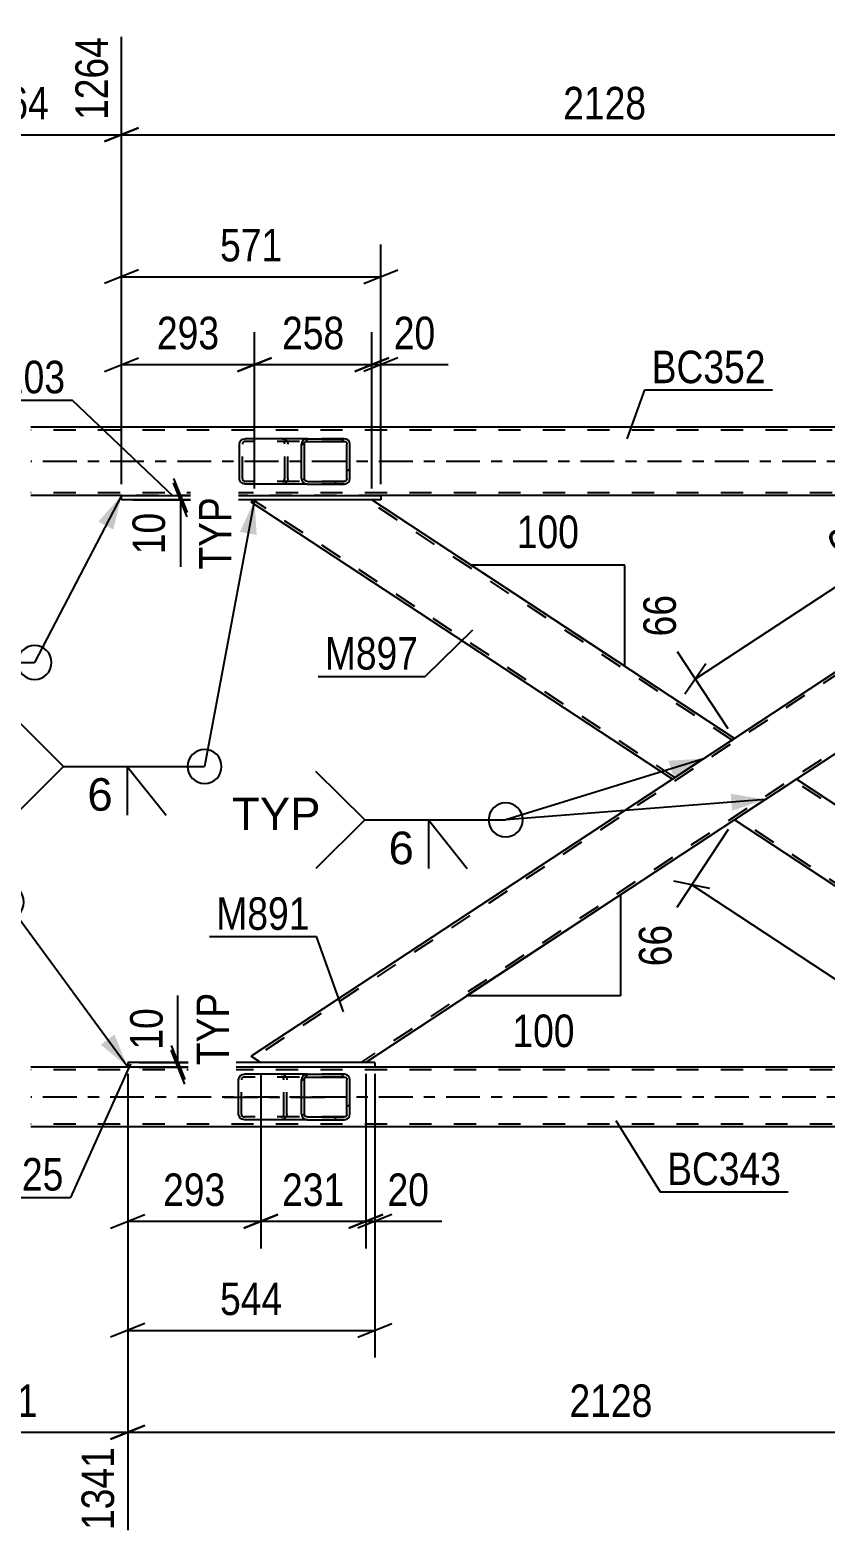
# Model space of a CAD drawing. Header units: millimetres. Extents: x -787 to 402, y -866 to -25.
# Drawn here: x -695.8 to -625.7, y -595 to -462.2 of the extents above; entities that cross this region are included whole.
import ezdxf

# ---------------------------------------------------------------- set-up
doc = ezdxf.new("R2010")
doc.units = ezdxf.units.MM
doc.linetypes.add('DXK_LINE_DOT2', pattern=[3.9198, 1.9599, -1.9599])
doc.linetypes.add('DXK_LINE_DOT3', pattern=[5.9187, 2.979, -0.9799, 0.9799, -0.9799])
doc.styles.add('Arial', font='arial.ttf', dxfattribs={"height": 0.2})
doc.styles.add('Arial Narrow', font='ARIALN.TTF', dxfattribs={"height": 0.2})

# ---------------------------------------------------------------- blocks, each defined once
blk = doc.blocks.new('Part-569028579-67920 - 67904')
at = {"linetype": 'Continuous'}
h = blk.add_hatch(dxfattribs=at)
h.set_pattern_fill('', scale=0.7, style=0, pattern_type=0)
h.set_pattern_definition([(45, (-671.8758, -557.929), (-1.57154, 1.57154), [])])
h.paths.add_polyline_path([(-671.91, -557.75), (-671.88, -557.93), (-671.77, -558.08), (-671.6, -558.19), (-671.4, -558.23), (-668.17, -558.23), (-667.97, -558.19), (-667.81, -558.08), (-667.7, -557.93), (-667.66, -557.75), (-667.66, -554.71), (-667.7, -554.52), (-667.81, -554.37), (-667.97, -554.26), (-668.17, -554.23), (-671.4, -554.23), (-671.6, -554.26), (-671.77, -554.37), (-671.88, -554.52), (-671.91, -554.71)])
h.paths.add_polyline_path([(-671.64, -554.61), (-671.58, -554.54), (-671.5, -554.48), (-671.4, -554.47), (-668.17, -554.47), (-668.07, -554.48), (-667.99, -554.54), (-667.93, -554.61), (-667.91, -554.71), (-667.91, -557.75), (-667.93, -557.84), (-667.99, -557.92), (-668.07, -557.97), (-668.17, -557.99), (-671.4, -557.99), (-671.5, -557.97), (-671.58, -557.92), (-671.64, -557.84), (-671.66, -557.75), (-671.66, -554.71)])
at = {"color": 2, "linetype": 'Continuous'}
for p, q in [((-677.46, -554.71), (-677.42, -554.52)), ((-677.46, -557.75), (-677.46, -554.71)), ((-677.14, -554.26), (-676.95, -554.23)), ((-671.4, -554.23), (-676.95, -554.23)), ((-671.88, -554.52), (-671.91, -554.71)), ((-671.91, -557.75), (-671.91, -554.71)), ((-671.66, -554.71), (-671.64, -554.61)), ((-671.66, -557.75), (-671.66, -554.71)), ((-671.64, -554.61), (-671.58, -554.54)), ((-671.4, -554.23), (-671.6, -554.26)), ((-671.58, -554.54), (-671.5, -554.48)), ((-671.5, -554.48), (-671.4, -554.47)), ((-671.4, -554.23), (-668.17, -554.23)), ((-671.4, -554.47), (-668.17, -554.47)), ((-667.97, -554.26), (-668.17, -554.23)), ((-668.17, -554.47), (-668.07, -554.48)), ((-668.07, -554.48), (-667.99, -554.54)), ((-667.99, -554.54), (-667.93, -554.61)), ((-667.93, -554.61), (-667.91, -554.71)), ((-667.91, -557.75), (-667.91, -554.71)), ((-667.66, -554.71), (-667.7, -554.52)), ((-667.66, -557.75), (-667.66, -554.71)), ((-677.42, -557.93), (-677.46, -557.75)), ((-676.95, -558.23), (-677.14, -558.19)), ((-671.4, -558.23), (-676.95, -558.23)), ((-671.91, -557.75), (-671.88, -557.93)), ((-671.64, -557.84), (-671.66, -557.75)), ((-671.58, -557.92), (-671.64, -557.84)), ((-671.6, -558.19), (-671.4, -558.23)), ((-671.5, -557.97), (-671.58, -557.92)), ((-671.4, -557.99), (-671.5, -557.97)), ((-671.4, -557.99), (-668.17, -557.99)), ((-671.4, -558.23), (-668.17, -558.23)), ((-668.07, -557.97), (-668.17, -557.99)), ((-668.17, -558.23), (-667.97, -558.19)), ((-667.99, -557.92), (-668.07, -557.97)), ((-667.93, -557.84), (-667.99, -557.92)), ((-667.91, -557.75), (-667.93, -557.84)), ((-667.7, -557.93), (-667.66, -557.75))]:
    blk.add_line(p, q, dxfattribs=at)
at = {"color": 7, "linetype": 'DXK_LINE_DOT2'}
for p, q in [((-677.19, -554.61), (-677.2, -554.71)), ((-677.2, -557.75), (-677.2, -554.71)), ((-677.13, -554.54), (-677.19, -554.61)), ((-677.05, -554.48), (-677.13, -554.54)), ((-676.95, -554.47), (-677.05, -554.48)), ((-668.17, -554.47), (-676.95, -554.47)), ((-673.71, -554.23), (-673.52, -554.26)), ((-673.62, -554.48), (-673.71, -554.47)), ((-673.53, -554.54), (-673.62, -554.48)), ((-673.48, -554.61), (-673.53, -554.54)), ((-673.46, -554.71), (-673.48, -554.61)), ((-673.46, -557.75), (-673.46, -554.71)), ((-673.24, -554.52), (-673.2, -554.71)), ((-673.2, -557.75), (-673.2, -554.71)), ((-668.17, -554.23), (-671.4, -554.23)), ((-677.2, -557.75), (-677.19, -557.84)), ((-677.19, -557.84), (-677.13, -557.92)), ((-677.13, -557.92), (-677.05, -557.97)), ((-677.05, -557.97), (-676.95, -557.99)), ((-668.17, -557.99), (-676.95, -557.99)), ((-673.71, -557.99), (-673.62, -557.97)), ((-673.52, -558.19), (-673.71, -558.23)), ((-673.62, -557.97), (-673.53, -557.92)), ((-673.53, -557.92), (-673.48, -557.84)), ((-673.48, -557.84), (-673.46, -557.75)), ((-673.2, -557.75), (-673.24, -557.93)), ((-668.17, -558.23), (-671.4, -558.23))]:
    blk.add_line(p, q, dxfattribs=at)
at = {"color": 7, "linetype": 'DXK_LINE_DOT3'}
blk.add_line((-678.75, -556.23), (-669.79, -556.23), dxfattribs=at)
at = {"color": 2, "linetype": 'Continuous'}
for centre, start, end in [((-676.97, -554.73), 110.7583, 155.68), ((-671.42, -554.73), 110.7583, 155.68), ((-668.15, -554.73), 24.32, 69.2417), ((-676.97, -557.72), 204.32, 249.2417), ((-671.42, -557.72), 204.32, 249.2417), ((-668.15, -557.72), 290.7583, 335.68)]:
    blk.add_arc(centre, 0.496, start, end, dxfattribs=at)
at = {"color": 7, "linetype": 'DXK_LINE_DOT2'}
for centre, start, end in [((-673.69, -554.73), 24.32, 69.2417), ((-673.69, -557.72), 290.7583, 335.68)]:
    blk.add_arc(centre, 0.496, start, end, dxfattribs=at)
blk = doc.blocks.new('Part-569028579-67943 - 67904')
at = {"color": 7, "linetype": 'DXK_LINE_DOT2'}
for p, q in [((-601.4, -503.63), (-676.13, -552.78)), ((-593.4, -503.63), (-601.84, -503.63)), ((-593.4, -504.97), (-666.7, -553.19)), ((-633.78, -524.64), (-639.24, -528.23)), ((-628.32, -528.23), (-633.78, -531.82)), ((-676.31, -552.66), (-676.34, -552.64)), ((-666.26, -553.19), (-675.51, -553.19))]:
    blk.add_line(p, q, dxfattribs=at)
at = {"color": 2, "linetype": 'Continuous'}
for p, q in [((-601.84, -503.63), (-633.78, -524.64)), ((-593.4, -503.63), (-593.4, -505.26)), ((-593.4, -505.26), (-628.32, -528.23)), ((-639.24, -528.23), (-676.34, -552.64)), ((-633.78, -531.82), (-666.26, -553.19)), ((-676.34, -552.64), (-675.51, -553.19))]:
    blk.add_line(p, q, dxfattribs=at)
blk = doc.blocks.new('Part-569028579-67944 - 67904')
at = {"color": 2, "linetype": 'Continuous'}
for p, q in [((-628.32, -528.23), (-633.78, -531.82)), ((-593.4, -551.2), (-628.32, -528.23)), ((-601.29, -553.19), (-633.78, -531.82)), ((-593.4, -553.19), (-593.4, -551.2))]:
    blk.add_line(p, q, dxfattribs=at)
at = {"color": 7, "linetype": 'DXK_LINE_DOT2'}
for p, q in [((-593.4, -551.48), (-628.54, -528.37)), ((-633.56, -531.67), (-633.54, -531.66)), ((-600.85, -553.19), (-633.56, -531.67)), ((-593.4, -551.2), (-593.4, -551.77)), ((-593.4, -553.19), (-601.29, -553.19))]:
    blk.add_line(p, q, dxfattribs=at)
blk = doc.blocks.new('Part-569028579-67958 - 67904')
at = {"linetype": 'Continuous'}
h = blk.add_hatch(dxfattribs=at)
h.set_pattern_fill('', scale=0.7, style=0, pattern_type=0)
h.set_pattern_definition([(45, (-671.8758, -501.9301), (-1.57154, 1.57154), [])])
h.paths.add_polyline_path([(-671.91, -501.75), (-671.88, -501.93), (-671.77, -502.09), (-671.6, -502.19), (-671.4, -502.23), (-668.17, -502.23), (-667.97, -502.19), (-667.81, -502.09), (-667.7, -501.93), (-667.66, -501.75), (-667.66, -498.71), (-667.7, -498.52), (-667.81, -498.37), (-667.97, -498.26), (-668.17, -498.23), (-671.4, -498.23), (-671.6, -498.26), (-671.77, -498.37), (-671.88, -498.52), (-671.91, -498.71)])
h.paths.add_polyline_path([(-671.64, -498.61), (-671.58, -498.54), (-671.5, -498.48), (-671.4, -498.47), (-668.17, -498.47), (-668.07, -498.48), (-667.99, -498.54), (-667.93, -498.61), (-667.91, -498.71), (-667.91, -501.75), (-667.93, -501.84), (-667.99, -501.92), (-668.07, -501.97), (-668.17, -501.99), (-671.4, -501.99), (-671.5, -501.97), (-671.58, -501.92), (-671.64, -501.84), (-671.66, -501.75), (-671.66, -498.71)])
at = {"color": 2, "linetype": 'Continuous'}
for p, q in [((-677.38, -498.71), (-677.34, -498.52)), ((-677.38, -501.75), (-677.38, -498.71)), ((-677.06, -498.26), (-676.87, -498.23)), ((-671.4, -498.23), (-676.87, -498.23)), ((-671.88, -498.52), (-671.91, -498.71)), ((-671.91, -501.75), (-671.91, -498.71)), ((-671.66, -498.71), (-671.64, -498.61)), ((-671.66, -501.75), (-671.66, -498.71)), ((-671.64, -498.61), (-671.58, -498.54)), ((-671.4, -498.23), (-671.6, -498.26)), ((-671.58, -498.54), (-671.5, -498.48)), ((-671.5, -498.48), (-671.4, -498.47)), ((-671.4, -498.23), (-668.17, -498.23)), ((-671.4, -498.47), (-668.17, -498.47)), ((-667.97, -498.26), (-668.17, -498.23)), ((-668.17, -498.47), (-668.07, -498.48)), ((-668.07, -498.48), (-667.99, -498.54)), ((-667.99, -498.54), (-667.93, -498.61)), ((-667.93, -498.61), (-667.91, -498.71)), ((-667.91, -501.75), (-667.91, -498.71)), ((-667.66, -498.71), (-667.7, -498.52)), ((-667.66, -501.75), (-667.66, -498.71)), ((-677.34, -501.93), (-677.38, -501.75)), ((-671.91, -501.75), (-671.88, -501.93)), ((-671.64, -501.84), (-671.66, -501.75)), ((-667.91, -501.75), (-667.93, -501.84)), ((-667.7, -501.93), (-667.66, -501.75)), ((-676.87, -502.23), (-677.06, -502.19)), ((-671.4, -502.23), (-676.87, -502.23)), ((-671.58, -501.92), (-671.64, -501.84)), ((-671.6, -502.19), (-671.4, -502.23)), ((-671.5, -501.97), (-671.58, -501.92)), ((-671.4, -501.99), (-671.5, -501.97)), ((-671.4, -501.99), (-668.17, -501.99)), ((-671.4, -502.23), (-668.17, -502.23)), ((-668.07, -501.97), (-668.17, -501.99)), ((-668.17, -502.23), (-667.97, -502.19)), ((-667.99, -501.92), (-668.07, -501.97)), ((-667.93, -501.84), (-667.99, -501.92))]:
    blk.add_line(p, q, dxfattribs=at)
at = {"color": 7, "linetype": 'DXK_LINE_DOT2'}
for p, q in [((-677.11, -498.61), (-677.12, -498.71)), ((-677.12, -501.75), (-677.12, -498.71)), ((-677.05, -498.54), (-677.11, -498.61)), ((-676.97, -498.48), (-677.05, -498.54)), ((-676.87, -498.47), (-676.97, -498.48)), ((-668.17, -498.47), (-676.87, -498.47)), ((-673.63, -498.23), (-673.44, -498.26)), ((-673.54, -498.48), (-673.63, -498.47)), ((-673.45, -498.54), (-673.54, -498.48)), ((-673.4, -498.61), (-673.45, -498.54)), ((-673.38, -498.71), (-673.4, -498.61)), ((-673.38, -501.75), (-673.38, -498.71)), ((-673.16, -498.52), (-673.12, -498.71)), ((-673.12, -501.75), (-673.12, -498.71)), ((-668.17, -498.23), (-671.4, -498.23)), ((-677.12, -501.75), (-677.11, -501.84)), ((-673.4, -501.84), (-673.38, -501.75)), ((-673.12, -501.75), (-673.16, -501.93)), ((-677.11, -501.84), (-677.05, -501.92)), ((-677.05, -501.92), (-676.97, -501.97)), ((-676.97, -501.97), (-676.87, -501.99)), ((-668.17, -501.99), (-676.87, -501.99)), ((-673.63, -501.99), (-673.54, -501.97)), ((-673.44, -502.19), (-673.63, -502.23)), ((-673.54, -501.97), (-673.45, -501.92)), ((-673.45, -501.92), (-673.4, -501.84)), ((-668.17, -502.23), (-671.4, -502.23))]:
    blk.add_line(p, q, dxfattribs=at)
at = {"color": 2, "linetype": 'Continuous'}
for centre, start, end in [((-676.89, -498.73), 110.7583, 155.68), ((-671.42, -498.73), 110.7583, 155.68), ((-668.15, -498.73), 24.32, 69.2417), ((-676.89, -501.73), 204.32, 249.2417), ((-671.42, -501.73), 204.32, 249.2417), ((-668.15, -501.73), 290.7583, 335.68)]:
    blk.add_arc(centre, 0.496, start, end, dxfattribs=at)
at = {"color": 7, "linetype": 'DXK_LINE_DOT2'}
for centre, start, end in [((-673.61, -498.73), 24.32, 69.2417), ((-673.61, -501.73), 290.7583, 335.68)]:
    blk.add_arc(centre, 0.496, start, end, dxfattribs=at)
blk = doc.blocks.new('Part-569028579-67959 - 67904')
at = {"color": 2, "linetype": 'Continuous'}
for p, q in [((-687.23, -553.59), (-695.77, -553.59)), ((-602.09, -553.59), (-665.46, -553.59)), ((-111.68, -558.87), (-695.77, -558.87))]:
    blk.add_line(p, q, dxfattribs=at)
at = {"color": 7, "linetype": 'DXK_LINE_DOT2'}
for p, q in [((-111.68, -553.83), (-695.77, -553.83)), ((-665.46, -553.59), (-687.23, -553.59)), ((-111.68, -558.63), (-695.77, -558.63))]:
    blk.add_line(p, q, dxfattribs=at)
at = {"color": 7, "linetype": 'DXK_LINE_DOT3'}
blk.add_line((-111.68, -556.23), (-695.77, -556.23), dxfattribs=at)
blk = doc.blocks.new('Part-569028579-67964 - 67904')
at = {"color": 2, "linetype": 'Continuous'}
for p, q in [((-594.21, -497.23), (-695.77, -497.23)), ((-687.77, -503.23), (-695.77, -503.23)), ((-602.64, -503.23), (-664.92, -503.23))]:
    blk.add_line(p, q, dxfattribs=at)
at = {"color": 7, "linetype": 'DXK_LINE_DOT2'}
for p, q in [((-111.68, -497.47), (-695.77, -497.47)), ((-111.68, -502.99), (-695.77, -502.99)), ((-664.92, -503.23), (-687.77, -503.23))]:
    blk.add_line(p, q, dxfattribs=at)
at = {"color": 7, "linetype": 'DXK_LINE_DOT3'}
blk.add_line((-111.68, -500.23), (-695.77, -500.23), dxfattribs=at)
blk = doc.blocks.new('Part-569028579-67995 - 67904')
at = {"color": 2, "linetype": 'Continuous'}
for p, q in [((-676.34, -503.82), (-676.31, -503.8)), ((-639.24, -528.23), (-676.34, -503.82)), ((-676.31, -503.8), (-676.05, -503.63)), ((-676.07, -503.63), (-676.11, -503.66)), ((-633.78, -524.64), (-665.72, -503.63)), ((-634.05, -524.81), (-639.24, -528.23)), ((-633.81, -524.66), (-634.05, -524.81)), ((-633.78, -524.64), (-633.81, -524.66))]:
    blk.add_line(p, q, dxfattribs=at)
at = {"color": 7, "linetype": 'DXK_LINE_DOT2'}
for p, q in [((-676.31, -503.8), (-676.34, -503.82)), ((-639.02, -528.08), (-676.13, -503.67)), ((-665.72, -503.63), (-676.07, -503.63)), ((-633.99, -524.78), (-666.15, -503.63)), ((-634.05, -524.81), (-633.9, -524.72))]:
    blk.add_line(p, q, dxfattribs=at)
blk = doc.blocks.new('Part-569028579-67996 - 67904')
at = {"color": 2, "linetype": 'Continuous'}
for p, q in [((-665.46, -553.19), (-687.23, -553.19)), ((-687.23, -553.19), (-687.23, -553.59)), ((-665.46, -553.19), (-665.46, -553.59)), ((-665.46, -553.59), (-687.23, -553.59))]:
    blk.add_line(p, q, dxfattribs=at)
blk = doc.blocks.new('Part-569028579-68009 - 67904')
at = {"color": 2, "linetype": 'Continuous'}
for p, q in [((-687.77, -503.63), (-687.77, -503.23)), ((-687.77, -503.23), (-664.92, -503.23)), ((-664.92, -503.63), (-687.77, -503.63)), ((-664.92, -503.23), (-664.92, -503.63))]:
    blk.add_line(p, q, dxfattribs=at)
blk = doc.blocks.new('AngleDimension-569028579-77450 - 67904')
at = {"color": 7, "linetype": 'Continuous'}
for p, q in [((-643.83, -538.43), (-657.37, -547.33)), ((-643.83, -538.43), (-643.83, -547.33)), ((-649.92, -542.44), (-657.37, -547.33)), ((-643.83, -547.33), (-657.37, -547.33))]:
    blk.add_line(p, q, dxfattribs=at)
at = {"color": 0}
for points in [[(-638.73, -540.45), (-642.93, -540.45), (-642.93, -545.31), (-638.73, -545.31)], [(-647.26, -552.43), (-647.26, -548.23), (-653.94, -548.23), (-653.94, -552.43)]]:
    blk.add_wipeout(points, dxfattribs=at)
at = {"color": 3, "style": 'Arial Narrow'}
blk.add_text('66', height=2.863, rotation=90.0002, dxfattribs=at).set_placement((-639.33, -544.71))
blk.add_text('100', height=2.863, dxfattribs=at).set_placement((-653.34, -551.83))
blk = doc.blocks.new('StraightDimension-569028579-77611 - 67904')
at = {"color": 7, "linetype": 'Continuous'}
for p, q in [((-682.8, -553.19), (-682.8, -547.28)), ((-682.8, -553.19), (-682.8, -547.28)), ((-683.4, -551.69), (-682.2, -554.69)), ((-682.2, -555.09), (-683.4, -552.09)), ((-686.23, -553.19), (-680.4, -553.19)), ((-682.8, -553.59), (-682.8, -553.19)), ((-686.23, -553.59), (-680.4, -553.59))]:
    blk.add_line(p, q, dxfattribs=at)
at = {"color": 0, "linetype": 'Continuous'}
blk.add_wipeout([(-677.7, -546.44), (-681.9, -546.44), (-681.9, -554.03), (-677.7, -554.03)], dxfattribs=at)
at = {"color": 0}
blk.add_wipeout([(-683.55, -547.8), (-687.75, -547.8), (-687.75, -552.66), (-683.55, -552.66)], dxfattribs=at)
at = {"color": 3, "linetype": 'Continuous', "style": 'Arial Narrow'}
blk.add_text('TYP', height=2.863, rotation=90.0002, dxfattribs=at).set_placement((-678.3, -553.43))
at = {"color": 3, "style": 'Arial Narrow'}
blk.add_text('10', height=2.863, rotation=90.0002, dxfattribs=at).set_placement((-684.15, -552.06))
blk = doc.blocks.new('StraightDimension-569028579-77622 - 67904')
at = {"color": 7, "linetype": 'Continuous'}
for p, q in [((-683.19, -501.73), (-681.99, -504.73)), ((-681.99, -505.13), (-683.19, -502.13)), ((-686.77, -503.23), (-680.19, -503.23)), ((-686.77, -503.63), (-680.19, -503.63)), ((-682.59, -503.63), (-682.59, -503.23)), ((-682.59, -503.63), (-682.59, -509.53)), ((-682.59, -503.63), (-682.59, -509.53))]:
    blk.add_line(p, q, dxfattribs=at)
at = {"color": 0, "linetype": 'Continuous'}
blk.add_wipeout([(-677.49, -502.78), (-681.69, -502.78), (-681.69, -510.37), (-677.49, -510.37)], dxfattribs=at)
at = {"color": 0}
blk.add_wipeout([(-683.34, -504.15), (-687.54, -504.15), (-687.54, -509.01), (-683.34, -509.01)], dxfattribs=at)
at = {"color": 3, "linetype": 'Continuous', "style": 'Arial Narrow'}
blk.add_text('TYP', height=2.863, rotation=90.0002, dxfattribs=at).set_placement((-678.09, -509.77))
at = {"color": 3, "style": 'Arial Narrow'}
blk.add_text('10', height=2.863, rotation=90.0002, dxfattribs=at).set_placement((-683.94, -508.41))
blk = doc.blocks.new('StraightDimension-569028579-75805 - 67904')
at = {"color": 7, "linetype": 'Continuous'}
for p, q in [((-687.77, -502.23), (-687.77, -488.85)), ((-676.05, -502.63), (-676.05, -488.85)), ((-689.27, -492.3), (-686.27, -491.1)), ((-674.55, -491.1), (-677.55, -492.3)), ((-687.77, -491.7), (-676.05, -491.7))]:
    blk.add_line(p, q, dxfattribs=at)
at = {"color": 0}
blk.add_wipeout([(-678.57, -490.95), (-678.57, -486.75), (-685.25, -486.75), (-685.25, -490.95)], dxfattribs=at)
at = {"color": 3, "style": 'Arial Narrow'}
blk.add_text('293', height=2.863, dxfattribs=at).set_placement((-684.65, -490.35))
blk = doc.blocks.new('StraightDimension-569028579-76803 - 67904')
at = {"color": 7, "linetype": 'Continuous'}
for p, q in [((-602.39, -502.79), (-606.85, -496.01)), ((-606.2, -499.72), (-604.36, -497.07)), ((-637.22, -519.4), (-605.28, -498.39)), ((-634.33, -523.8), (-638.79, -517.02)), ((-636.3, -518.07), (-638.14, -520.73))]:
    blk.add_line(p, q, dxfattribs=at)
at = {"color": 0}
blk.add_wipeout([(-618.87, -506.43), (-621.18, -502.92), (-626.76, -506.6), (-624.46, -510.11)], dxfattribs=at)
at = {"color": 3, "style": 'Arial Narrow'}
blk.add_text('956', height=2.863, rotation=33.3347, dxfattribs=at).set_placement((-624.28, -509.27))
blk = doc.blocks.new('StraightDimension-569028579-76661 - 67904')
at = {"color": 7, "linetype": 'Continuous'}
for p, q in [((-687.77, -502.23), (-687.77, -462.84)), ((-602.64, -502.23), (-602.64, -462.84)), ((-686.27, -470.85), (-689.27, -472.05)), ((-604.14, -472.05), (-601.14, -470.85)), ((-687.77, -471.45), (-602.64, -471.45))]:
    blk.add_line(p, q, dxfattribs=at)
at = {"color": 0}
blk.add_wipeout([(-640.95, -470.7), (-640.95, -466.5), (-649.46, -466.5), (-649.46, -470.7)], dxfattribs=at)
at = {"color": 3, "style": 'Arial Narrow'}
blk.add_text('2128', height=2.863, dxfattribs=at).set_placement((-648.86, -470.1))
at = {"color": 0, "linetype": 'Continuous'}
blk.add_wipeout([(-603.24, -462.24), (-607.44, -462.24), (-607.44, -470.75), (-603.24, -470.75)], dxfattribs=at)
at = {"color": 3, "linetype": 'Continuous', "style": 'Arial Narrow'}
blk.add_text('3392', height=2.863, rotation=90.0002, dxfattribs=at).set_placement((-603.84, -470.15))
blk = doc.blocks.new('StraightDimension-569028579-76535 - 67904')
at = {"color": 7, "linetype": 'Continuous'}
for p, q in [((-675.51, -554.19), (-675.51, -569.58)), ((-666.26, -554.19), (-666.26, -569.58)), ((-677.01, -567.78), (-674.01, -566.58)), ((-664.76, -566.58), (-667.76, -567.78)), ((-675.51, -567.18), (-666.26, -567.18))]:
    blk.add_line(p, q, dxfattribs=at)
at = {"color": 0}
blk.add_wipeout([(-667.54, -566.43), (-667.54, -562.23), (-674.23, -562.23), (-674.23, -566.43)], dxfattribs=at)
at = {"color": 3, "style": 'Arial Narrow'}
blk.add_text('231', height=2.863, dxfattribs=at).set_placement((-673.63, -565.83))
blk = doc.blocks.new('StraightDimension-569028579-75770 - 67904')
at = {"color": 7, "linetype": 'Continuous'}
for p, q in [((-687.77, -502.23), (-687.77, -481.11)), ((-664.92, -502.23), (-664.92, -481.11)), ((-686.27, -483.36), (-689.27, -484.56)), ((-687.77, -483.96), (-664.92, -483.96)), ((-666.42, -484.56), (-663.42, -483.36))]:
    blk.add_line(p, q, dxfattribs=at)
at = {"color": 0}
blk.add_wipeout([(-673, -483.21), (-673, -479.01), (-679.69, -479.01), (-679.69, -483.21)], dxfattribs=at)
at = {"color": 3, "style": 'Arial Narrow'}
blk.add_text('571', height=2.863, dxfattribs=at).set_placement((-679.09, -482.61))
blk = doc.blocks.new('StraightDimension-569028579-75803 - 67904')
at = {"color": 7, "linetype": 'Continuous'}
for p, q in [((-665.72, -502.63), (-665.72, -488.85)), ((-664.92, -502.23), (-664.92, -488.85)), ((-667.22, -492.3), (-664.22, -491.1)), ((-663.42, -491.1), (-666.42, -492.3)), ((-665.72, -491.7), (-664.92, -491.7)), ((-664.92, -491.7), (-659.01, -491.7)), ((-664.92, -491.7), (-659.01, -491.7))]:
    blk.add_line(p, q, dxfattribs=at)
at = {"color": 0}
blk.add_wipeout([(-659.53, -490.95), (-659.53, -486.75), (-664.39, -486.75), (-664.39, -490.95)], dxfattribs=at)
at = {"color": 3, "style": 'Arial Narrow'}
blk.add_text('20', height=2.863, dxfattribs=at).set_placement((-663.79, -490.35))
blk = doc.blocks.new('StraightDimension-569028579-75804 - 67904')
at = {"color": 7, "linetype": 'Continuous'}
for p, q in [((-676.05, -502.63), (-676.05, -488.85)), ((-665.72, -502.63), (-665.72, -488.85)), ((-677.55, -492.3), (-674.55, -491.1)), ((-664.22, -491.1), (-667.22, -492.3)), ((-676.05, -491.7), (-665.72, -491.7))]:
    blk.add_line(p, q, dxfattribs=at)
at = {"color": 0}
blk.add_wipeout([(-667.54, -490.95), (-667.54, -486.75), (-674.23, -486.75), (-674.23, -490.95)], dxfattribs=at)
at = {"color": 3, "style": 'Arial Narrow'}
blk.add_text('258', height=2.863, dxfattribs=at).set_placement((-673.63, -490.35))
blk = doc.blocks.new('StraightDimension-569028579-76534 - 67904')
at = {"color": 7, "linetype": 'Continuous'}
for p, q in [((-666.26, -554.19), (-666.26, -569.58)), ((-665.46, -554.19), (-665.46, -569.58)), ((-667.76, -567.78), (-664.76, -566.58)), ((-663.96, -566.58), (-666.96, -567.78)), ((-666.26, -567.18), (-665.46, -567.18)), ((-665.46, -567.18), (-659.56, -567.18)), ((-665.46, -567.18), (-659.56, -567.18))]:
    blk.add_line(p, q, dxfattribs=at)
at = {"color": 0}
blk.add_wipeout([(-660.08, -566.43), (-660.08, -562.23), (-664.94, -562.23), (-664.94, -566.43)], dxfattribs=at)
at = {"color": 3, "style": 'Arial Narrow'}
blk.add_text('20', height=2.863, dxfattribs=at).set_placement((-664.34, -565.83))
blk = doc.blocks.new('StraightDimension-569028579-76464 - 67904')
at = {"color": 7, "linetype": 'Continuous'}
for p, q in [((-687.23, -554.59), (-687.23, -594.38)), ((-602.09, -554.59), (-602.09, -594.38)), ((-685.73, -585.17), (-688.73, -586.37)), ((-603.59, -586.37), (-600.59, -585.17)), ((-687.23, -585.77), (-602.09, -585.77))]:
    blk.add_line(p, q, dxfattribs=at)
at = {"color": 0}
blk.add_wipeout([(-640.4, -585.02), (-640.4, -580.82), (-648.91, -580.82), (-648.91, -585.02)], dxfattribs=at)
at = {"color": 3, "style": 'Arial Narrow'}
blk.add_text('2128', height=2.863, dxfattribs=at).set_placement((-648.31, -584.42))
at = {"color": 0, "linetype": 'Continuous'}
blk.add_wipeout([(-602.69, -586.47), (-606.89, -586.47), (-606.89, -594.98), (-602.69, -594.98)], dxfattribs=at)
at = {"color": 3, "linetype": 'Continuous', "style": 'Arial Narrow'}
blk.add_text('3469', height=2.863, rotation=90.0002, dxfattribs=at).set_placement((-603.29, -594.38))
blk = doc.blocks.new('StraightDimension-569028579-76465 - 67904')
at = {"color": 7, "linetype": 'Continuous'}
for p, q in [((-687.23, -554.59), (-687.23, -594.38)), ((-710.39, -559.87), (-710.39, -588.9)), ((-708.89, -585.17), (-711.89, -586.37)), ((-688.73, -586.37), (-685.73, -585.17)), ((-710.39, -585.77), (-687.23, -585.77))]:
    blk.add_line(p, q, dxfattribs=at)
at = {"color": 0}
blk.add_wipeout([(-694.55, -585.02), (-694.55, -580.82), (-703.07, -580.82), (-703.07, -585.02)], dxfattribs=at)
at = {"color": 3, "style": 'Arial Narrow'}
blk.add_text('1341', height=2.863, dxfattribs=at).set_placement((-702.47, -584.42))
at = {"color": 0, "linetype": 'Continuous'}
for points in [[(-710.99, -586.47), (-715.19, -586.47), (-715.19, -589.5), (-710.99, -589.5)], [(-687.83, -586.47), (-692.03, -586.47), (-692.03, -594.98), (-687.83, -594.98)]]:
    blk.add_wipeout(points, dxfattribs=at)
at = {"color": 3, "linetype": 'Continuous', "style": 'Arial Narrow'}
for s, height, p in [('0', 2.86, (-711.59, -588.9)), ('1341', 2.863, (-688.43, -594.38))]:
    blk.add_text(s, height=height, rotation=90.0002, dxfattribs=at).set_placement(p)
blk = doc.blocks.new('StraightDimension-569028579-76519 - 67904')
at = {"color": 7, "linetype": 'Continuous'}
for p, q in [((-687.23, -554.19), (-687.23, -579.19)), ((-665.46, -554.19), (-665.46, -579.19)), ((-685.73, -576.19), (-688.73, -577.39)), ((-687.23, -576.79), (-665.46, -576.79)), ((-666.96, -577.39), (-663.96, -576.19))]:
    blk.add_line(p, q, dxfattribs=at)
at = {"color": 0}
blk.add_wipeout([(-673, -576.04), (-673, -571.84), (-679.69, -571.84), (-679.69, -576.04)], dxfattribs=at)
at = {"color": 3, "style": 'Arial Narrow'}
blk.add_text('544', height=2.863, dxfattribs=at).set_placement((-679.09, -575.44))
blk = doc.blocks.new('StraightDimension-569028579-76536 - 67904')
at = {"color": 7, "linetype": 'Continuous'}
for p, q in [((-687.23, -554.19), (-687.23, -569.58)), ((-675.51, -554.19), (-675.51, -569.58)), ((-688.73, -567.78), (-685.73, -566.58)), ((-674.01, -566.58), (-677.01, -567.78)), ((-687.23, -567.18), (-675.51, -567.18))]:
    blk.add_line(p, q, dxfattribs=at)
at = {"color": 0}
blk.add_wipeout([(-678.02, -566.43), (-678.02, -562.23), (-684.71, -562.23), (-684.71, -566.43)], dxfattribs=at)
at = {"color": 3, "style": 'Arial Narrow'}
blk.add_text('293', height=2.863, dxfattribs=at).set_placement((-684.11, -565.83))
blk = doc.blocks.new('StraightDimension-569028579-76662 - 67904')
at = {"color": 7, "linetype": 'Continuous'}
for p, q in [((-687.77, -502.23), (-687.77, -462.84)), ((-707.87, -496.23), (-707.87, -468.32)), ((-706.37, -470.85), (-709.37, -472.05)), ((-689.27, -472.05), (-686.27, -470.85)), ((-707.87, -471.45), (-687.77, -471.45))]:
    blk.add_line(p, q, dxfattribs=at)
at = {"color": 0}
blk.add_wipeout([(-693.57, -470.7), (-693.57, -466.5), (-702.08, -466.5), (-702.08, -470.7)], dxfattribs=at)
at = {"color": 3, "style": 'Arial Narrow'}
blk.add_text('1264', height=2.863, dxfattribs=at).set_placement((-701.48, -470.1))
at = {"color": 0, "linetype": 'Continuous'}
for points in [[(-688.37, -462.24), (-692.57, -462.24), (-692.57, -470.75), (-688.37, -470.75)], [(-708.47, -467.72), (-712.67, -467.72), (-712.67, -470.75), (-708.47, -470.75)]]:
    blk.add_wipeout(points, dxfattribs=at)
at = {"color": 3, "linetype": 'Continuous', "style": 'Arial Narrow'}
for s, height, p in [('1264', 2.863, (-688.97, -470.15)), ('0', 2.86, (-709.07, -470.15))]:
    blk.add_text(s, height=height, rotation=90.0002, dxfattribs=at).set_placement(p)
blk = doc.blocks.new('StraightDimension-569028579-76813 - 67904')
at = {"color": 7, "linetype": 'Continuous'}
for p, q in [((-634.33, -532.65), (-638.86, -539.54)), ((-635.95, -537.86), (-639.12, -537.21)), ((-637.54, -537.53), (-605.05, -558.9)), ((-601.84, -554.02), (-606.37, -560.91)), ((-606.63, -558.58), (-603.47, -559.23))]:
    blk.add_line(p, q, dxfattribs=at)
at = {"color": 0}
blk.add_wipeout([(-618.09, -549.43), (-615.78, -545.92), (-621.37, -542.25), (-623.67, -545.75)], dxfattribs=at)
at = {"color": 3, "style": 'Arial Narrow'}
blk.add_text('972', height=2.863, rotation=-33.3347, dxfattribs=at).set_placement((-622.84, -545.58))
blk = doc.blocks.new('AngleDimension-569028579-77435 - 67904')
at = {"color": 7, "linetype": 'Continuous'}
for p, q in [((-656.22, -509.87), (-656.98, -509.37)), ((-643.44, -509.37), (-656.98, -509.37)), ((-643.44, -518.28), (-656.98, -509.37)), ((-643.44, -518.28), (-643.44, -509.37))]:
    blk.add_line(p, q, dxfattribs=at)
at = {"color": 0}
for points in [[(-646.87, -508.47), (-646.87, -504.27), (-653.55, -504.27), (-653.55, -508.47)], [(-638.34, -511.4), (-642.54, -511.4), (-642.54, -516.25), (-638.34, -516.25)]]:
    blk.add_wipeout(points, dxfattribs=at)
at = {"color": 3, "style": 'Arial Narrow'}
blk.add_text('100', height=2.863, dxfattribs=at).set_placement((-652.95, -507.87))
blk.add_text('66', height=2.863, rotation=90.0002, dxfattribs=at).set_placement((-638.94, -515.65))
blk = doc.blocks.new('Mark-569028579-76777 - 67904')
at = {"color": 0}
blk.add_wipeout([(-692.87, -564.47), (-692.87, -561.47), (-702.38, -561.47), (-702.38, -564.47)], dxfattribs=at)
blk.add_wipeout([(-692.87, -564.47), (-692.87, -561.47), (-702.38, -561.47), (-702.38, -564.47)], dxfattribs=at)
at = {"color": 30, "linetype": 'Continuous'}
for p in [(-686.99, -553.31), (-702.98, -565.07)]:
    blk.add_line(p, (-692.27, -565.07), dxfattribs=at)
at = {"color": 3, "style": 'Arial Narrow'}
blk.add_text('PL125', height=2.863, dxfattribs=at).set_placement((-702.38, -564.47))
blk = doc.blocks.new('WeldMark-569028579-77635 - 67904')
at = {"linetype": 'Continuous'}
blk.add_hatch(color=30, dxfattribs=at).paths.add_polyline_path([(-677.34, -506.44), (-676.05, -503.63), (-675.87, -506.71)])
at = {"color": 30, "linetype": 'Continuous'}
for p in [(-676.05, -503.63), (-692.88, -527.11)]:
    blk.add_line(p, (-680.45, -527.11), dxfattribs=at)
at = {"color": 3, "linetype": 'Continuous'}
for p, q in [((-692.88, -527.11), (-697.16, -522.82)), ((-692.88, -527.11), (-697.16, -531.4)), ((-687.27, -527.11), (-683.84, -531.4)), ((-687.27, -527.11), (-687.27, -531.4))]:
    blk.add_line(p, q, dxfattribs=at)
for start, end in [(90, 270), (270, 90)]:
    blk.add_arc((-680.45, -527.11), 1.5, start, end, dxfattribs=at)
at = {"color": 0}
blk.add_wipeout([(-688.35, -531.21), (-688.35, -527.81), (-690.98, -527.81), (-690.98, -531.21)], dxfattribs=at)
at = {"color": 3, "style": 'Arial'}
blk.add_text('6', height=2.87, dxfattribs=at).set_placement((-690.78, -531.01))
at = {"color": 0, "linetype": 'Continuous'}
blk.add_wipeout([(-696.78, -528.01), (-696.78, -525.01), (-704.55, -525.01), (-704.55, -528.01)], dxfattribs=at)
blk.add_wipeout([(-696.78, -528.01), (-696.78, -525.01), (-704.55, -525.01), (-704.55, -528.01)], dxfattribs=at)
at = {"color": 3, "linetype": 'Continuous', "style": 'Arial'}
blk.add_text('TYP', height=2.865, dxfattribs=at).set_placement((-704.55, -528.01))
blk = doc.blocks.new('Mark-569028579-75641 - 67904')
at = {"color": 0}
blk.add_wipeout([(-661.63, -518.57), (-661.63, -515.57), (-669.86, -515.57), (-669.86, -518.57)], dxfattribs=at)
blk.add_wipeout([(-661.63, -518.57), (-661.63, -515.57), (-669.86, -515.57), (-669.86, -518.57)], dxfattribs=at)
at = {"color": 30, "linetype": 'Continuous'}
for p in [(-656.85, -515.1), (-670.46, -519.17)]:
    blk.add_line(p, (-661.03, -519.17), dxfattribs=at)
at = {"color": 3, "style": 'Arial Narrow'}
blk.add_text('M897', height=2.863, dxfattribs=at).set_placement((-669.86, -518.57))
blk = doc.blocks.new('Mark-569028579-75611 - 67904')
at = {"color": 0}
blk.add_wipeout([(-671.19, -541.5), (-671.19, -538.5), (-679.42, -538.5), (-679.42, -541.5)], dxfattribs=at)
blk.add_wipeout([(-671.19, -541.5), (-671.19, -538.5), (-679.42, -538.5), (-679.42, -541.5)], dxfattribs=at)
at = {"color": 30, "linetype": 'Continuous'}
for p in [(-680.02, -542.1), (-668.22, -548.73)]:
    blk.add_line(p, (-670.59, -542.1), dxfattribs=at)
at = {"color": 3, "style": 'Arial Narrow'}
blk.add_text('M891', height=2.863, dxfattribs=at).set_placement((-679.42, -541.5))
blk = doc.blocks.new('WeldMark-569028579-77641 - 67904')
at = {"linetype": 'Continuous'}
blk.add_hatch(color=30, dxfattribs=at).paths.add_polyline_path([(-689.82, -505.54), (-687.77, -503.23), (-688.49, -506.23)])
at = {"color": 30, "linetype": 'Continuous'}
for p in [(-687.77, -503.23), (-707.86, -517.95)]:
    blk.add_line(p, (-695.43, -517.95), dxfattribs=at)
at = {"color": 3, "linetype": 'Continuous'}
for p, q in [((-707.86, -517.95), (-712.14, -513.67)), ((-707.86, -517.95), (-712.14, -522.24)), ((-702.68, -517.95), (-698.39, -517.95))]:
    blk.add_line(p, q, dxfattribs=at)
for start, end in [(90, 270), (270, 90)]:
    blk.add_arc((-695.43, -517.95), 1.5, start, end, dxfattribs=at)
at = {"color": 0}
blk.add_wipeout([(-703.33, -522.05), (-703.33, -518.65), (-705.96, -518.65), (-705.96, -522.05)], dxfattribs=at)
at = {"color": 3, "linetype": 'Continuous'}
for p, q in [((-698.39, -517.95), (-702.68, -522.24)), ((-702.68, -522.24), (-702.68, -517.95))]:
    blk.add_line(p, q, dxfattribs=at)
at = {"color": 3, "style": 'Arial'}
blk.add_text('6', height=2.87, dxfattribs=at).set_placement((-705.76, -521.85))
at = {"color": 0, "linetype": 'Continuous'}
blk.add_wipeout([(-711.76, -518.85), (-711.76, -515.85), (-719.53, -515.85), (-719.53, -518.85)], dxfattribs=at)
blk.add_wipeout([(-711.76, -518.85), (-711.76, -515.85), (-719.53, -515.85), (-719.53, -518.85)], dxfattribs=at)
at = {"color": 3, "linetype": 'Continuous', "style": 'Arial'}
blk.add_text('TYP', height=2.865, dxfattribs=at).set_placement((-719.53, -518.85))
blk = doc.blocks.new('Mark-569028579-76762 - 67904')
at = {"color": 0}
blk.add_wipeout([(-631.02, -493.34), (-631.02, -490.34), (-641.07, -490.34), (-641.07, -493.34)], dxfattribs=at)
blk.add_wipeout([(-631.02, -493.34), (-631.02, -490.34), (-641.07, -490.34), (-641.07, -493.34)], dxfattribs=at)
at = {"color": 30, "linetype": 'Continuous'}
for p, q in [((-643.23, -498.23), (-641.67, -493.94)), ((-641.67, -493.94), (-630.42, -493.94))]:
    blk.add_line(p, q, dxfattribs=at)
at = {"color": 3, "style": 'Arial Narrow'}
blk.add_text('BC352', height=2.863, dxfattribs=at).set_placement((-641.07, -493.34))
blk = doc.blocks.new('Mark-569028579-76769 - 67904')
at = {"color": 0}
blk.add_wipeout([(-629.66, -563.99), (-629.66, -560.99), (-639.71, -560.99), (-639.71, -563.99)], dxfattribs=at)
blk.add_wipeout([(-629.66, -563.99), (-629.66, -560.99), (-639.71, -560.99), (-639.71, -563.99)], dxfattribs=at)
at = {"color": 30, "linetype": 'Continuous'}
for p, q in [((-644.22, -558.29), (-640.31, -564.59)), ((-640.31, -564.59), (-629.06, -564.59))]:
    blk.add_line(p, q, dxfattribs=at)
at = {"color": 3, "style": 'Arial Narrow'}
blk.add_text('BC343', height=2.863, dxfattribs=at).set_placement((-639.71, -563.99))
blk = doc.blocks.new('Mark-569028579-76949 - 67904')
at = {"color": 0}
blk.add_wipeout([(-692.72, -494.23), (-692.72, -491.23), (-702.23, -491.23), (-702.23, -494.23)], dxfattribs=at)
blk.add_wipeout([(-692.72, -494.23), (-692.72, -491.23), (-702.23, -491.23), (-702.23, -494.23)], dxfattribs=at)
at = {"color": 30, "linetype": 'Continuous'}
for p in [(-702.83, -494.83), (-683.19, -503.32)]:
    blk.add_line(p, (-692.12, -494.83), dxfattribs=at)
at = {"color": 3, "style": 'Arial Narrow'}
blk.add_text('PL103', height=2.863, dxfattribs=at).set_placement((-702.23, -494.23))
blk = doc.blocks.new('WeldMark-569028579-77666 - 67904')
at = {"linetype": 'Continuous'}
blk.add_hatch(color=30, dxfattribs=at).paths.add_polyline_path([(-688.39, -550.72), (-687.23, -553.59), (-689.6, -551.61)])
at = {"color": 3, "linetype": 'Continuous'}
for p, q in [((-710.3, -539.05), (-714.58, -534.77)), ((-710.3, -539.05), (-714.58, -543.34)), ((-705.11, -539.05), (-700.83, -539.05))]:
    blk.add_line(p, q, dxfattribs=at)
at = {"color": 30, "linetype": 'Continuous'}
for p in [(-710.3, -539.05), (-687.23, -553.59)]:
    blk.add_line(p, (-697.87, -539.05), dxfattribs=at)
at = {"color": 3, "linetype": 'Continuous'}
for start, end in [(90, 270), (270, 90)]:
    blk.add_arc((-697.87, -539.05), 1.5, start, end, dxfattribs=at)
at = {"color": 0}
blk.add_wipeout([(-705.77, -543.15), (-705.77, -539.75), (-708.4, -539.75), (-708.4, -543.15)], dxfattribs=at)
at = {"color": 3, "linetype": 'Continuous'}
for p, q in [((-700.83, -539.05), (-705.11, -543.34)), ((-705.11, -543.34), (-705.11, -539.05))]:
    blk.add_line(p, q, dxfattribs=at)
at = {"color": 3, "style": 'Arial'}
blk.add_text('6', height=2.87, dxfattribs=at).set_placement((-708.2, -542.95))
at = {"color": 0, "linetype": 'Continuous'}
blk.add_wipeout([(-714.2, -539.95), (-714.2, -536.95), (-721.97, -536.95), (-721.97, -539.95)], dxfattribs=at)
blk.add_wipeout([(-714.2, -539.95), (-714.2, -536.95), (-721.97, -536.95), (-721.97, -539.95)], dxfattribs=at)
at = {"color": 3, "linetype": 'Continuous', "style": 'Arial'}
blk.add_text('TYP', height=2.865, dxfattribs=at).set_placement((-721.97, -539.95))
blk = doc.blocks.new('WeldMark-569028579-77696 - 67904')
at = {"linetype": 'Continuous'}
for points in [[(-639.59, -526.6), (-636.51, -526.43), (-639.15, -528.03)], [(-634.1, -529.51), (-631.05, -530.02), (-633.98, -531)]]:
    blk.add_hatch(color=30, dxfattribs=at).paths.add_polyline_path(points)
at = {"color": 30, "linetype": 'Continuous'}
for p in [(-636.51, -526.43), (-631.05, -530.02), (-666.35, -531.82)]:
    blk.add_line(p, (-653.93, -531.82), dxfattribs=at)
at = {"color": 3, "linetype": 'Continuous'}
for p, q in [((-666.35, -531.82), (-670.64, -527.54)), ((-666.35, -531.82), (-670.64, -536.11)), ((-660.74, -531.82), (-657.31, -536.11)), ((-660.74, -531.82), (-660.74, -536.11))]:
    blk.add_line(p, q, dxfattribs=at)
for start, end in [(90, 270), (270, 90)]:
    blk.add_arc((-653.93, -531.82), 1.5, start, end, dxfattribs=at)
at = {"color": 0}
blk.add_wipeout([(-661.83, -535.92), (-661.83, -532.52), (-664.45, -532.52), (-664.45, -535.92)], dxfattribs=at)
at = {"color": 3, "style": 'Arial'}
blk.add_text('6', height=2.87, dxfattribs=at).set_placement((-664.25, -535.72))
at = {"color": 0, "linetype": 'Continuous'}
blk.add_wipeout([(-670.25, -532.72), (-670.25, -529.72), (-678.03, -529.72), (-678.03, -532.72)], dxfattribs=at)
blk.add_wipeout([(-670.25, -532.72), (-670.25, -529.72), (-678.03, -529.72), (-678.03, -532.72)], dxfattribs=at)
at = {"color": 3, "linetype": 'Continuous', "style": 'Arial'}
blk.add_text('TYP', height=2.865, dxfattribs=at).set_placement((-678.03, -532.72))

msp = doc.modelspace()

# ---------------------------------------------------------------- block references
for name in ['Part-569028579-67964 - 67904', 'Part-569028579-67958 - 67904', 'Part-569028579-68009 - 67904', 'Part-569028579-67943 - 67904', 'Part-569028579-67995 - 67904', 'Part-569028579-67944 - 67904', 'Part-569028579-67996 - 67904', 'Part-569028579-67959 - 67904', 'Part-569028579-67920 - 67904']:
    msp.add_blockref(name, (0, 0))

# ---------------------------------------------------------------- next in the draw order: block references
for name in ['StraightDimension-569028579-76803 - 67904', 'StraightDimension-569028579-77622 - 67904', 'AngleDimension-569028579-77450 - 67904', 'StraightDimension-569028579-77611 - 67904', 'StraightDimension-569028579-76535 - 67904']:
    msp.add_blockref(name, (0, 0))

# ---------------------------------------------------------------- next in the draw order: block references
for name in ['StraightDimension-569028579-75805 - 67904', 'WeldMark-569028579-77635 - 67904', 'AngleDimension-569028579-77435 - 67904', 'Mark-569028579-75611 - 67904', 'StraightDimension-569028579-76534 - 67904']:
    msp.add_blockref(name, (0, 0))

# ---------------------------------------------------------------- next in the draw order: block references
for name in ['StraightDimension-569028579-76661 - 67904', 'WeldMark-569028579-77641 - 67904', 'Mark-569028579-75641 - 67904', 'StraightDimension-569028579-76464 - 67904']:
    msp.add_blockref(name, (0, 0))

# ---------------------------------------------------------------- next in the draw order: block references
for name in ['StraightDimension-569028579-75770 - 67904', 'Mark-569028579-76762 - 67904', 'StraightDimension-569028579-76813 - 67904', 'StraightDimension-569028579-76465 - 67904']:
    msp.add_blockref(name, (0, 0))

# ---------------------------------------------------------------- next in the draw order: block references
for name in ['StraightDimension-569028579-76662 - 67904', 'StraightDimension-569028579-75803 - 67904', 'WeldMark-569028579-77696 - 67904', 'StraightDimension-569028579-76519 - 67904', 'Mark-569028579-76769 - 67904']:
    msp.add_blockref(name, (0, 0))

# ---------------------------------------------------------------- next in the draw order: block references
for name in ['StraightDimension-569028579-75804 - 67904', 'Mark-569028579-76949 - 67904', 'StraightDimension-569028579-76536 - 67904']:
    msp.add_blockref(name, (0, 0))

# ---------------------------------------------------------------- next in the draw order: block references
msp.add_blockref('Mark-569028579-76777 - 67904', (0, 0))

# ---------------------------------------------------------------- next in the draw order: block references
msp.add_blockref('WeldMark-569028579-77666 - 67904', (0, 0))

doc.saveas('drawing.dxf')
